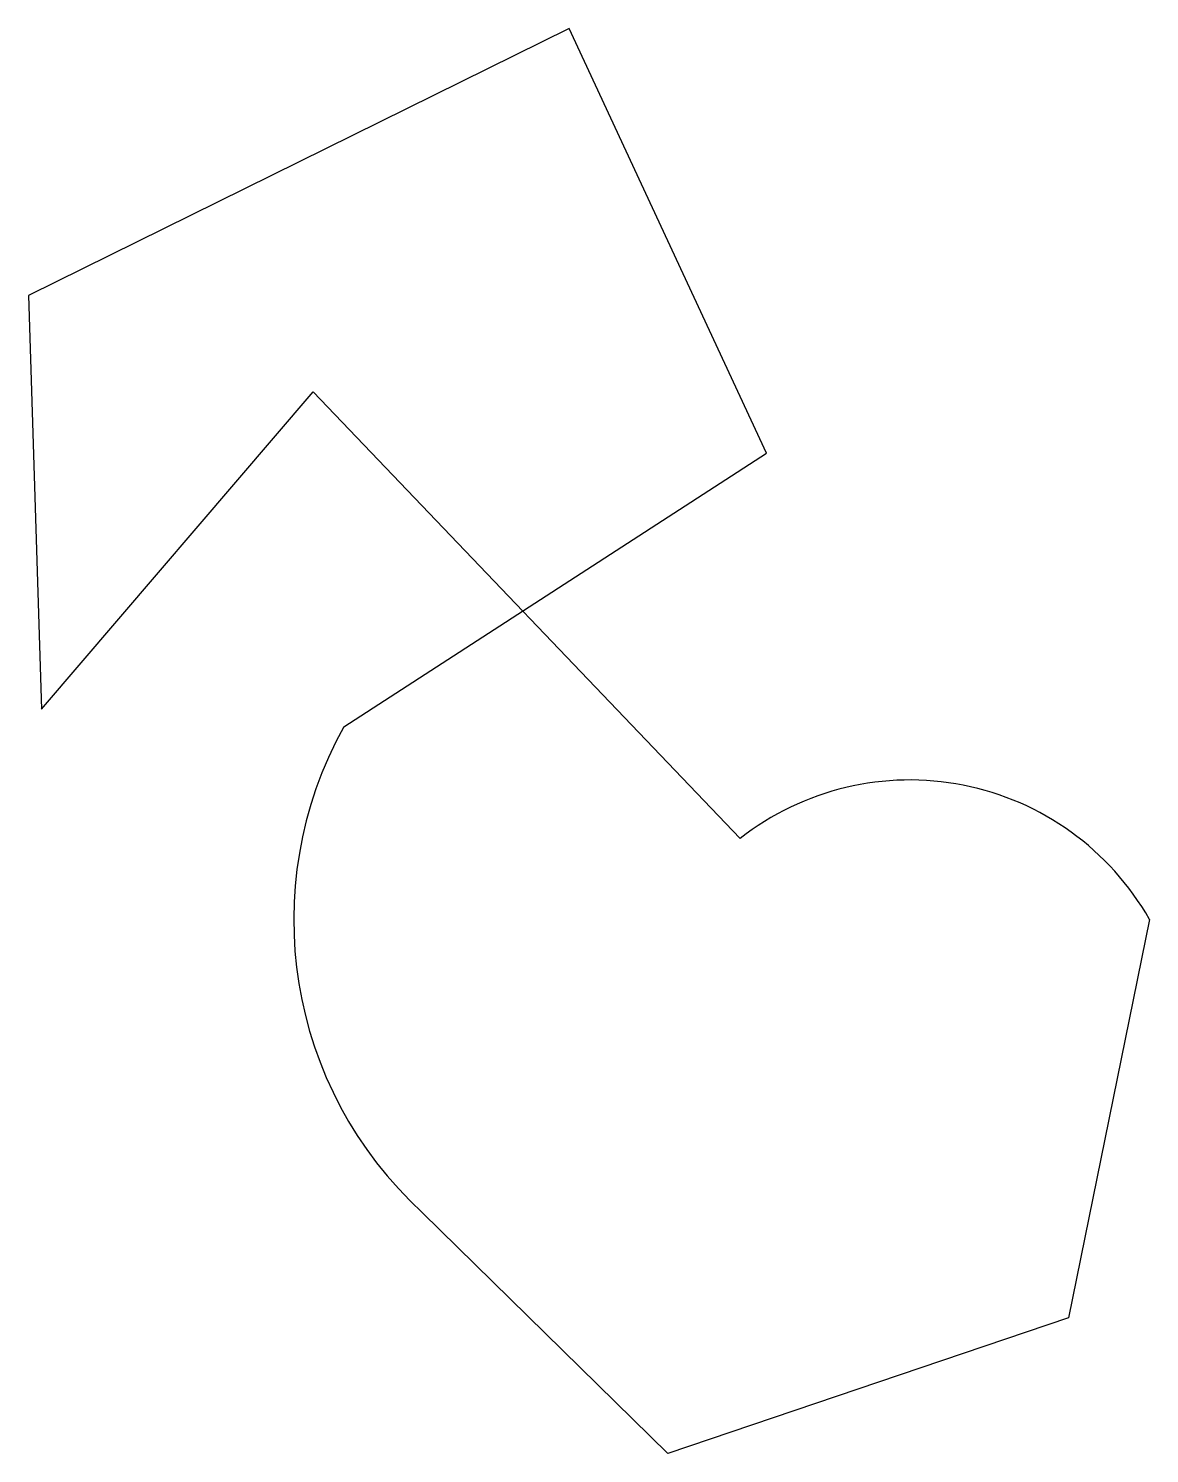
# Model space of a CAD drawing. Header units: millimetres. Extents: x 159 to 300, y 73 to 252.
import ezdxf

# ---------------------------------------------------------------- set-up
doc = ezdxf.new("R2010")
doc.units = ezdxf.units.MM
doc.layers.get('0').update_dxf_attribs({"linetype": 'CONTINUOUS', "lineweight": 25, "true_color": 0xffffff})

msp = doc.modelspace()

# ---------------------------------------------------------------- linework, layer by layer
at = {"linetype": 'CONTINUOUS'}
for p, q in [((227.1, 252.12), (159.22, 218.59)), ((251.84, 198.8), (227.1, 252.12)), ((159.22, 218.59), (160.86, 166.64)), ((160.86, 166.64), (194.95, 206.49)), ((194.95, 206.49), (248.54, 150.42)), ((198.79, 164.44), (251.84, 198.8)), ((299.94, 140.25), (289.77, 90.23)), ((239.47, 73.19), (208.69, 103.43)), ((289.77, 90.23), (239.47, 73.19))]:
    msp.add_line(p, q, dxfattribs=at)
for centre, radius, start, end in [((242.41, 140.2), 49.9, 150.9406, 227.4814), ((269.85, 123.16), 34.6, 29.6059, 128.01)]:
    msp.add_arc(centre, radius, start, end, dxfattribs=at)

doc.saveas('drawing.dxf')
